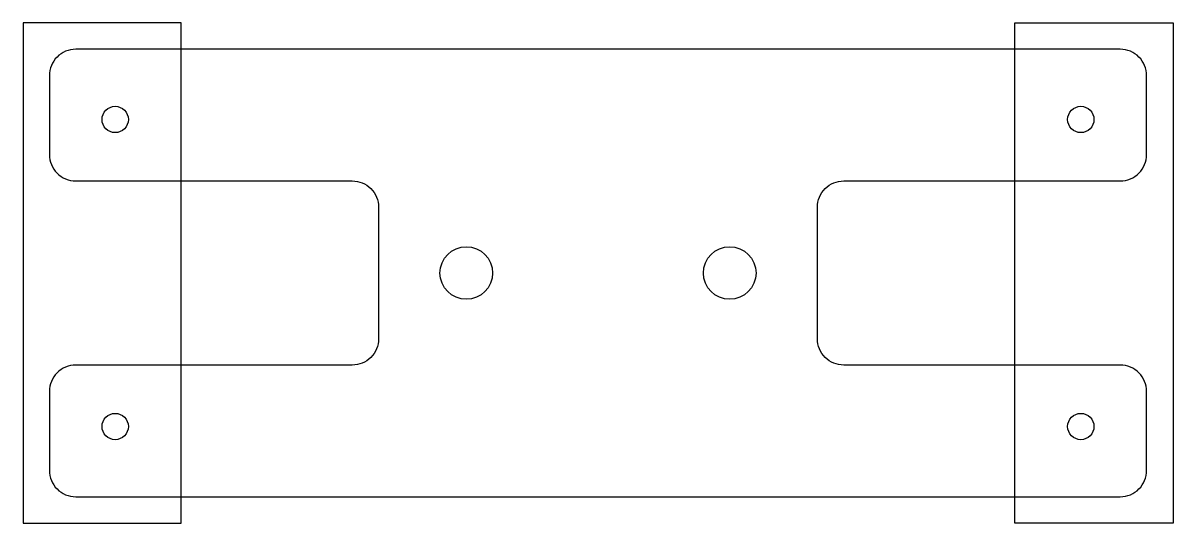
# Model space of a CAD drawing. Extents: x -3 to 128, y -3 to 54.
import ezdxf

# ---------------------------------------------------------------- set-up
doc = ezdxf.new("R2010")
doc.units = 0
doc.layers.get('0').update_dxf_attribs({"linetype": 'CONTINUOUS'})

msp = doc.modelspace()

# ---------------------------------------------------------------- linework, layer by layer
for points in [[(-3, -3), (15, -3), (15, 54), (-3, 54)], [(128, -3), (110, -3), (110, 54), (128, 54)]]:
    msp.add_lwpolyline(points, close=True)
msp.add_lwpolyline([(125, 12, 0.414214), (122, 15), (90.5, 15, -0.414214), (87.5, 18), (87.5, 33, -0.414214), (90.5, 36), (122, 36, 0.414214), (125, 39), (125, 48, 0.414214), (122, 51), (3, 51, 0.414214), (0, 48), (0, 39, 0.414214), (3, 36), (34.5, 36, -0.414214), (37.5, 33), (37.5, 18, -0.414214), (34.5, 15), (3, 15, 0.414214), (0, 12), (0, 3, 0.414214), (3, 0), (122, 0, 0.414214), (125, 3), (125, 12)], format="xyb")
for centre, radius in [((7.5, 43), 1.5), ((117.5, 43), 1.5), ((47.5, 25.5), 3), ((77.5, 25.5), 3), ((7.5, 8), 1.5), ((117.5, 8), 1.5)]:
    msp.add_circle(centre, radius)

doc.saveas('drawing.dxf')
